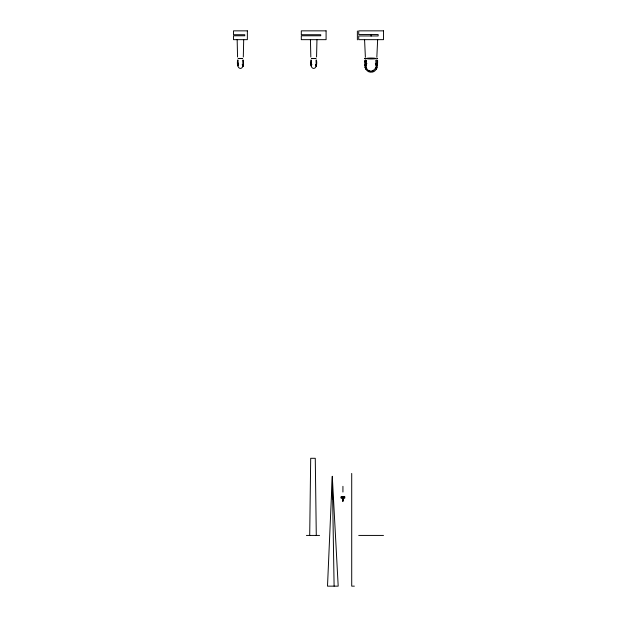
<?xml version="1.0" encoding="UTF-8"?>
<svg xmlns="http://www.w3.org/2000/svg" width="617" height="617" viewBox="0 0 617 617"><rect width="100%" height="100%" fill="white"/><g stroke="black" fill="none" stroke-linecap="round" stroke-linejoin="round"><path stroke-width="0.93" d="M309.703 535.425L310.698 458.292L315.272 458.292L316.282 535.425M238.1 60.157L237.992 64.091L238.031 62.849M243.229 60.019C245.065 71.279 235.74 71.171 237.63 60.019M243.299 57.011L243.7 39.658M311.369 60.157L311.176 65.834L311.886 64.384M316.49 60.019C318.341 71.325 308.955 71.102 310.899 60.019M316.56 57.011L316.961 39.658M342.983 501.027L343.06 498.305L343.006 500.186M311.292 62.849L311.269 63.782M342.929 500.225L343.013 500.927M237.992 64.014L237.907 65.834L238.625 64.384M376.848 57.011L377.65 39.658M376.702 60.019C379.131 71.988 364.894 76.732 365.611 62.039M366.86 63.366L366.105 65.286L366.452 60.157M377.604 60.304C377.751 65.117 377.164 72.683 370.562 72.204C367.477 72.004 365.102 69.181 364.986 66.173C364.832 64.955 364.639 60.759 364.686 61.785M366.375 61.615L366.405 61.106M376.447 64.723L376.501 63.89M377.373 64.43L377.411 63.752M242.982 66.505L243.029 65.957M316.243 66.505L316.297 65.957M343.461 498.305L343.291 499.855M342.913 500.333L342.952 501.151M342.898 500.464L343.26 500.109M376.223 66.867L376.308 66.304M365.256 64.885L365.372 64.423M377.095 67.16L376.74 68.394M375.892 68.078L376.085 67.508M376.162 69.497L376.486 68.942M373.462 70.747L373.917 70.485L372.043 71.233M238.216 58.445L242.643 58.445M242.628 58.561L238.231 58.561M311.477 58.445L315.912 58.445M315.896 58.561L311.492 58.561M342.697 500.996L342.396 498.305L342.929 498.305M341.17 497.279L344.695 497.279M341.17 497.495L344.695 497.495M306.41 535.425L319.567 535.425M358.724 535.425L383.496 535.425M354.366 586.15L351.713 586.15L351.713 473.432M369.691 71.125L370.177 71.233M369.221 70.963L368.295 70.485M315.503 64.384L316.236 66.104L316.02 60.157M242.234 64.384L242.967 66.104L242.759 60.157M375.622 63.806L375.36 63.366L376.123 65.417L375.768 60.157M365.727 68.942L366.051 69.497M375.83 64.261L376.123 65.417M366.136 67.508L366.328 68.078M316.066 65.225L316.197 65.695M242.797 65.225L242.936 65.695M376.84 64.423L376.972 64.962L376.933 64.538M365.141 67.23L365.256 67.723L365.125 67.16M377.002 65.178L376.948 64.723M342.69 500.788L342.396 498.305M365.935 66.528L365.881 66.05M316.174 65.502L316.22 65.942M242.913 65.502L242.951 65.942M365.835 65.564L365.788 64.978M364.878 64.955L364.932 65.633M375.93 63.32L375.969 63.859M365.511 60.019L365.642 62.656M364.662 61.322L364.616 60.304M365.372 57.011L364.57 39.658M311.014 64.453L310.983 63.381M237.753 64.453L237.715 63.381M310.428 39.658L310.829 57.011M237.159 39.658L237.56 57.011M334.106 586.15L332.285 476.339L327.504 586.15L338.193 586.15L332.285 476.339L332.401 499.454M371.11 34.375L371.11 36.133M357.374 31.027L357.374 39.835M342.929 486.327L342.929 492.027M375.614 58.584A4.581 0.455 0 0 1 371.11 58.954A4.581 0.455 0 0 1 366.606 58.584M366.606 58.414A4.581 0.455 0 0 1 371.11 58.044A4.581 0.455 0 0 1 375.614 58.414M377.596 58.615A6.579 0.656 0 0 1 376.709 58.846M365.603 58.862A6.579 0.656 0 0 1 364.624 58.615M364.624 58.391A6.579 0.656 0 0 1 365.603 58.145M376.709 58.16A6.579 0.656 0 0 1 377.596 58.391M247.355 30.85L233.504 30.85L233.504 34.722L244.764 34.722L244.764 35.778L233.504 35.778L233.504 39.658L247.355 39.658L247.355 30.85M326.084 30.85L301.304 30.85L301.304 34.722L320.74 34.722L320.74 35.778L301.304 35.778L301.304 39.658L326.084 39.658L326.084 30.85M383.496 30.85L358.724 30.85L358.724 34.552L378.152 34.552L378.152 35.956L358.724 35.956L358.724 39.658L383.496 39.658L383.496 30.85M344.695 496.469L341.17 496.469L341.17 498.305L344.695 498.305L344.695 496.469"/></g></svg>
